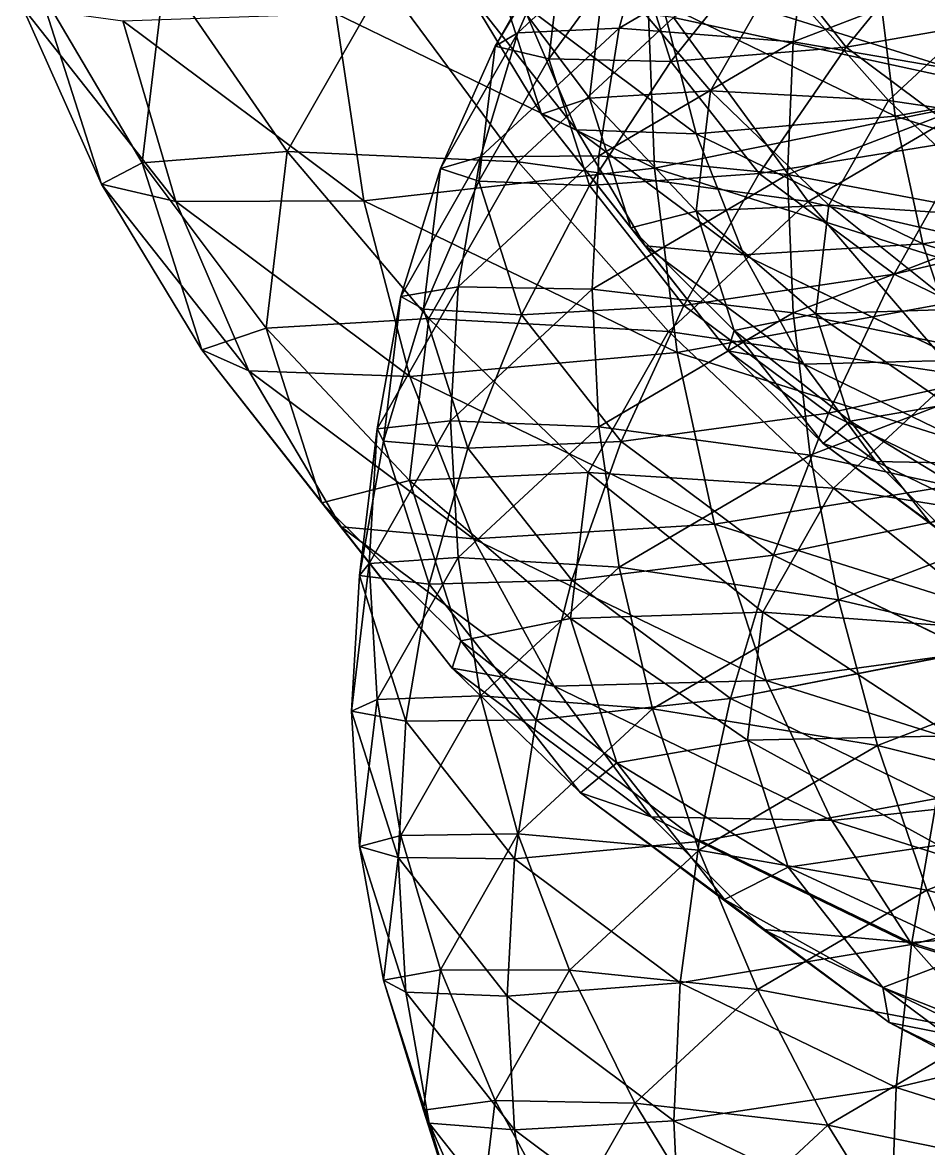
# Model space of a CAD drawing. Header units: metres. Extents: x -186 to 203, y -200 to 189.
# Drawn here: x -178.2 to -136.6, y -87.3 to -35.6 of the extents above; entities that cross this region are included whole.
import ezdxf

# ---------------------------------------------------------------- set-up
doc = ezdxf.new("R2010")
doc.units = ezdxf.units.M

msp = doc.modelspace()

# ---------------------------------------------------------------- linework, layer by layer
for points in [[(-149.56873, -33.27149, -655.87054), (-131.83456, -29.36496, -670.5336), (-132.0859, -38.77636, -665.94714), (-132.0858, -38.77626, -665.947)], [(-133.29791, -38.588493, -510.5173), (-138.50705, -29.566525, -509.44864), (-148.35132, -35.33361, -520.0052), (-148.35121, -35.33351, -520.00507)], [(-122.375854, -34.392784, -502.8371), (-138.50705, -29.566525, -509.44864), (-133.29791, -38.588493, -510.5173), (-133.2978, -38.588394, -510.5172)], [(-149.31403, -30.292988, -612.70013), (-153.12628, -30.664673, -627.1999), (-155.49586, -36.036148, -623.2129), (-155.49576, -36.03605, -623.21277)], [(-150.84929, -35.82533, -608.5288), (-149.31403, -30.292988, -612.70013), (-155.49586, -36.036148, -623.2129), (-155.49576, -36.03605, -623.21277)], [(-142.06873, -30.681396, -599.1129), (-149.31403, -30.292988, -612.70013), (-150.84929, -35.82533, -608.5288), (-150.84918, -35.82523, -608.5287)], [(-153.12628, -30.664673, -627.1999), (-153.36263, -31.353008, -641.64905), (-156.54216, -36.652657, -638.1608), (-156.54205, -36.652557, -638.1607)], [(-155.49586, -36.036148, -623.2129), (-153.12628, -30.664673, -627.1999), (-156.54216, -36.652657, -638.1608), (-156.54205, -36.652557, -638.1607)], [(-142.84967, -36.45439, -595.06), (-142.06873, -30.681396, -599.1129), (-150.84929, -35.82533, -608.5288), (-150.84918, -35.82523, -608.5287)], [(-131.84909, -32.228516, -587.3246), (-142.06873, -30.681396, -599.1129), (-142.84967, -36.45439, -595.06), (-142.84956, -36.454292, -595.0599)], [(-138.94751, -33.569054, -670.68915), (-126.20676, -30.989285, -682.18604), (-126.019875, -37.63962, -678.14026), (-126.019775, -37.639523, -678.14014)], [(-156.54216, -36.652657, -638.1608), (-153.36263, -31.353008, -641.64905), (-154.06833, -37.228252, -652.4036), (-154.06822, -37.228153, -652.4035)], [(-153.36263, -31.353008, -641.64905), (-150.20746, -31.917606, -655.09705), (-154.06833, -37.228252, -652.4036), (-154.06822, -37.228153, -652.4035)], [(-144.15228, -31.968342, -666.6936), (-135.94537, -31.207184, -675.76733), (-140.42828, -36.69216, -675.3405), (-140.42818, -36.692062, -675.3404)], [(-140.42828, -36.69216, -675.3405), (-135.94537, -31.207184, -675.76733), (-130.82101, -35.033348, -682.77106), (-130.8209, -35.03325, -682.77094)], [(-154.06833, -37.228252, -652.4036), (-150.20746, -31.917606, -655.09705), (-148.47212, -37.35186, -665.0444), (-148.47202, -37.35176, -665.04425)], [(-150.20746, -31.917606, -655.09705), (-144.15228, -31.968342, -666.6936), (-148.47212, -37.35186, -665.0444), (-148.47202, -37.35176, -665.04425)], [(-148.47212, -37.35186, -665.0444), (-144.15228, -31.968342, -666.6936), (-140.42828, -36.69216, -675.3405), (-140.42818, -36.692062, -675.3404)], [(-132.04977, -38.29811, -583.65265), (-131.84909, -32.228516, -587.3246), (-142.84967, -36.45439, -595.06), (-142.84956, -36.454292, -595.0599)], [(-151.48505, -33.007927, -594.6777), (-156.44449, -33.39492, -609.0072), (-152.20837, -39.029896, -605.7008), (-152.20827, -39.029797, -605.7007)], [(-146.64919, -38.697906, -592.4712), (-151.48505, -33.007927, -594.6777), (-152.20837, -39.029896, -605.7008), (-152.20827, -39.029797, -605.7007)], [(-143.60037, -33.35337, -582.68805), (-151.48505, -33.007927, -594.6777), (-146.64919, -38.697906, -592.4712), (-146.64908, -38.697807, -592.47107)], [(-171.71283, -33.34185, -551.65497), (-177.50334, -33.930576, -572.1957), (-172.75421, -42.01183, -567.52527), (-172.7541, -42.01173, -567.52515)], [(-166.08398, -41.491333, -548.2527), (-171.71283, -33.34185, -551.65497), (-172.75421, -42.01183, -567.52527), (-172.7541, -42.01173, -567.52515)], [(-161.62003, -33.66604, -533.9286), (-171.71283, -33.34185, -551.65497), (-166.08398, -41.491333, -548.2527), (-166.08388, -41.491234, -548.25256)], [(-163.85454, -35.15782, -637.5095), (-149.56873, -33.27149, -655.87054), (-149.22162, -42.246025, -650.48444), (-149.22151, -42.245926, -650.4843)], [(-156.44449, -33.39492, -609.0072), (-157.82556, -34.11918, -624.80414), (-154.40631, -39.777534, -620.6905), (-154.4062, -39.777435, -620.69037)], [(-152.20837, -39.029896, -605.7008), (-156.44449, -33.39492, -609.0072), (-154.40631, -39.777534, -620.6905), (-154.4062, -39.777435, -620.69037)], [(-149.22162, -42.246025, -650.48444), (-149.56873, -33.27149, -655.87054), (-132.0859, -38.77636, -665.94714), (-132.0858, -38.77626, -665.947)], [(-148.87683, -34.682846, -656.6865), (-138.94751, -33.569054, -670.68915), (-138.17607, -39.866302, -666.1748), (-138.17596, -39.866203, -666.1747)], [(-138.47043, -39.143936, -581.8033), (-143.60037, -33.35337, -582.68805), (-146.64919, -38.697906, -592.4712), (-146.64908, -38.697807, -592.47107)], [(-133.69833, -34.710487, -573.6879), (-143.60037, -33.35337, -582.68805), (-138.47043, -39.143936, -581.8033), (-138.47032, -39.143837, -581.80316)], [(-138.17607, -39.866302, -666.1748), (-138.94751, -33.569054, -670.68915), (-126.019875, -37.63962, -678.14026), (-126.019775, -37.639523, -678.14014)], [(-177.50334, -33.930576, -572.1957), (-178.24174, -34.86257, -594.2947), (-174.61166, -42.985916, -588.77136), (-174.61156, -42.985817, -588.77124)], [(-172.75421, -42.01183, -567.52527), (-177.50334, -33.930576, -572.1957), (-174.61166, -42.985916, -588.77136), (-174.61156, -42.985817, -588.77124)], [(-155.47948, -41.955936, -532.1273), (-161.62003, -33.66604, -533.9286), (-166.08398, -41.491333, -548.2527), (-166.08388, -41.491234, -548.25256)], [(-148.35132, -35.33361, -520.0052), (-161.62003, -33.66604, -533.9286), (-155.47948, -41.955936, -532.1273), (-155.47937, -41.955837, -532.1272)], [(-157.82556, -34.11918, -624.80414), (-155.29549, -34.712334, -641.05255), (-152.80267, -40.490593, -636.4669), (-152.80257, -40.490494, -636.4668)], [(-154.40631, -39.777534, -620.6905), (-157.82556, -34.11918, -624.80414), (-152.80267, -40.490593, -636.4669), (-152.80257, -40.490494, -636.4668)], [(-178.24174, -34.86257, -594.2947), (-173.63022, -35.49031, -616.5433), (-171.20885, -43.783676, -610.62463), (-171.20874, -43.783577, -610.6245)], [(-174.61166, -42.985916, -588.77136), (-178.24174, -34.86257, -594.2947), (-171.20885, -43.783676, -610.62463), (-171.20874, -43.783577, -610.6245)], [(-155.29549, -34.712334, -641.05255), (-148.87683, -34.682846, -656.6865), (-147.30412, -40.679176, -651.97473), (-147.30402, -40.679077, -651.9746)], [(-152.80267, -40.490593, -636.4669), (-155.29549, -34.712334, -641.05255), (-147.30412, -40.679176, -651.97473), (-147.30402, -40.679077, -651.9746)], [(-147.30412, -40.679176, -651.97473), (-148.87683, -34.682846, -656.6865), (-138.17607, -39.866302, -666.1748), (-138.17596, -39.866203, -666.1747)], [(-140.42828, -36.69216, -675.3405), (-130.82101, -35.033348, -682.77106), (-134.7371, -40.941544, -683.11896), (-134.737, -40.941444, -683.11884)], [(-128.6404, -40.603455, -574.25385), (-133.69833, -34.710487, -573.6879), (-138.47043, -39.143936, -581.8033), (-138.47032, -39.143837, -581.80316)], [(-173.63022, -35.49031, -616.5433), (-163.85454, -35.15782, -637.5095), (-162.57607, -43.74402, -631.6516), (-162.57596, -43.74392, -631.6515)], [(-171.20885, -43.783676, -610.62463), (-173.63022, -35.49031, -616.5433), (-162.57607, -43.74402, -631.6516), (-162.57596, -43.74392, -631.6515)], [(-162.57607, -43.74402, -631.6516), (-163.85454, -35.15782, -637.5095), (-149.22162, -42.246025, -650.48444), (-149.22151, -42.245926, -650.4843)], [(-142.16173, -43.781204, -520.02246), (-148.35132, -35.33361, -520.0052), (-155.47948, -41.955936, -532.1273), (-155.47937, -41.955837, -532.1272)], [(-133.29791, -38.588493, -510.5173), (-148.35132, -35.33361, -520.0052), (-142.16173, -43.781204, -520.02246), (-142.16162, -43.781105, -520.02234)], [(-155.49586, -36.036148, -623.2129), (-156.54216, -36.652657, -638.1608), (-159.052, -42.270004, -634.6239), (-159.0519, -42.269905, -634.6238)], [(-157.20721, -41.732086, -619.34106), (-155.49586, -36.036148, -623.2129), (-159.052, -42.270004, -634.6239), (-159.0519, -42.269905, -634.6238)], [(-150.84929, -35.82533, -608.5288), (-155.49586, -36.036148, -623.2129), (-157.20721, -41.732086, -619.34106), (-157.2071, -41.731987, -619.34094)], [(-151.77722, -41.684433, -604.63354), (-150.84929, -35.82533, -608.5288), (-157.20721, -41.732086, -619.34106), (-157.2071, -41.731987, -619.34094)], [(-142.84967, -36.45439, -595.06), (-150.84929, -35.82533, -608.5288), (-151.77722, -41.684433, -604.63354), (-151.77711, -41.684334, -604.6334)], [(-159.052, -42.270004, -634.6239), (-156.54216, -36.652657, -638.1608), (-157.28658, -42.850285, -649.5055), (-157.28647, -42.850185, -649.5054)], [(-156.54216, -36.652657, -638.1608), (-154.06833, -37.228252, -652.4036), (-157.28658, -42.850285, -649.5055), (-157.28647, -42.850185, -649.5054)], [(-143.11093, -42.547264, -591.43066), (-142.84967, -36.45439, -595.06), (-151.77722, -41.684433, -604.63354), (-151.77711, -41.684334, -604.6334)], [(-148.47212, -37.35186, -665.0444), (-140.42828, -36.69216, -675.3405), (-144.41803, -42.4944, -674.4577), (-144.41792, -42.4943, -674.4576)], [(-144.41803, -42.4944, -674.4577), (-140.42828, -36.69216, -675.3405), (-134.7371, -40.941544, -683.11896), (-134.737, -40.941444, -683.11884)], [(-132.04977, -38.29811, -583.65265), (-142.84967, -36.45439, -595.06), (-143.11093, -42.547264, -591.43066), (-143.11082, -42.547165, -591.43054)], [(-157.28658, -42.850285, -649.5055), (-154.06833, -37.228252, -652.4036), (-152.2107, -43.04544, -663.0519), (-152.21059, -43.04534, -663.05176)], [(-154.06833, -37.228252, -652.4036), (-148.47212, -37.35186, -665.0444), (-152.2107, -43.04544, -663.0519), (-152.21059, -43.04534, -663.05176)], [(-152.2107, -43.04544, -663.0519), (-148.47212, -37.35186, -665.0444), (-144.41803, -42.4944, -674.4577), (-144.41792, -42.4943, -674.4576)], [(-138.17607, -39.866302, -666.1748), (-126.019875, -37.63962, -678.14026), (-125.46128, -43.869854, -673.50323), (-125.46118, -43.869755, -673.5031)], [(-146.64919, -38.697906, -592.4712), (-152.20837, -39.029896, -605.7008), (-147.31361, -44.229553, -602.5968), (-147.3135, -44.229454, -602.5967)], [(-141.21558, -43.956173, -590.612), (-146.64919, -38.697906, -592.4712), (-147.31361, -44.229553, -602.5968), (-147.3135, -44.229454, -602.5967)], [(-138.47043, -39.143936, -581.8033), (-146.64919, -38.697906, -592.4712), (-141.21558, -43.956173, -590.612), (-141.21547, -43.956074, -590.6119)], [(-131.84909, -44.667374, -580.52924), (-132.04977, -38.29811, -583.65265), (-143.11093, -42.547264, -591.43066), (-143.11082, -42.547165, -591.43054)], [(-127.57278, -47.145515, -512.434), (-133.29791, -38.588493, -510.5173), (-142.16173, -43.781204, -520.02246), (-142.16162, -43.781105, -520.02234)], [(-152.20837, -39.029896, -605.7008), (-154.40631, -39.777534, -620.6905), (-150.30437, -44.99236, -616.61505), (-150.30426, -44.99226, -616.6149)], [(-147.31361, -44.229553, -602.5968), (-152.20837, -39.029896, -605.7008), (-150.30437, -44.99236, -616.61505), (-150.30426, -44.99226, -616.6149)], [(-149.22162, -42.246025, -650.48444), (-132.0859, -38.77636, -665.94714), (-131.83456, -47.72074, -660.5058), (-131.83446, -47.720642, -660.5057)], [(-132.83234, -44.497936, -581.3826), (-138.47043, -39.143936, -581.8033), (-141.21558, -43.956173, -590.612), (-141.21547, -43.956074, -590.6119)], [(-128.6404, -40.603455, -574.25385), (-138.47043, -39.143936, -581.8033), (-132.83234, -44.497936, -581.3826), (-132.83223, -44.497837, -581.3825)], [(-154.40631, -39.777534, -620.6905), (-152.80267, -40.490593, -636.4669), (-149.64471, -45.817528, -631.74664), (-149.6446, -45.81743, -631.7465)], [(-150.30437, -44.99236, -616.61505), (-154.40631, -39.777534, -620.6905), (-149.64471, -45.817528, -631.74664), (-149.6446, -45.81743, -631.7465)], [(-147.30412, -40.679176, -651.97473), (-138.17607, -39.866302, -666.1748), (-136.89975, -45.71907, -661.2002), (-136.89964, -45.71897, -661.2001)], [(-136.89975, -45.71907, -661.2002), (-138.17607, -39.866302, -666.1748), (-125.46128, -43.869854, -673.50323), (-125.46118, -43.869755, -673.5031)], [(-152.80267, -40.490593, -636.4669), (-147.30412, -40.679176, -651.97473), (-145.12651, -46.22209, -646.9584), (-145.1264, -46.221992, -646.95825)], [(-149.64471, -45.817528, -631.74664), (-152.80267, -40.490593, -636.4669), (-145.12651, -46.22209, -646.9584), (-145.1264, -46.221992, -646.95825)], [(-145.12651, -46.22209, -646.9584), (-147.30412, -40.679176, -651.97473), (-136.89975, -45.71907, -661.2002), (-136.89964, -45.71897, -661.2001)], [(-144.41803, -42.4944, -674.4577), (-134.7371, -40.941544, -683.11896), (-138.22238, -47.120445, -682.92566), (-138.22227, -47.120346, -682.92554)], [(-138.22238, -47.120445, -682.92566), (-134.7371, -40.941544, -683.11896), (-127.327446, -44.53079, -689.689), (-127.32735, -44.53069, -689.6889)], [(-166.08398, -41.491333, -548.2527), (-172.75421, -42.01183, -567.52527), (-167.05682, -49.590584, -563.0783), (-167.05672, -49.590485, -563.0782)], [(-159.57999, -49.144077, -545.2851), (-166.08398, -41.491333, -548.2527), (-167.05682, -49.590584, -563.0783), (-167.05672, -49.590485, -563.0782)], [(-155.47948, -41.955936, -532.1273), (-166.08398, -41.491333, -548.2527), (-159.57999, -49.144077, -545.2851), (-159.57988, -49.14398, -545.285)], [(-157.20721, -41.732086, -619.34106), (-159.052, -42.270004, -634.6239), (-160.86464, -48.143517, -631.07715), (-160.86453, -48.143417, -631.077)], [(-158.24158, -47.69007, -615.6268), (-157.20721, -41.732086, -619.34106), (-160.86464, -48.143517, -631.07715), (-160.86453, -48.143417, -631.077)], [(-151.77722, -41.684433, -604.63354), (-157.20721, -41.732086, -619.34106), (-158.24158, -47.69007, -615.6268), (-158.24147, -47.689972, -615.62665)], [(-152.08766, -47.80611, -601.0569), (-151.77722, -41.684433, -604.63354), (-158.24158, -47.69007, -615.6268), (-158.24147, -47.689972, -615.62665)], [(-143.11093, -42.547264, -591.43066), (-151.77722, -41.684433, -604.63354), (-152.08766, -47.80611, -601.0569), (-152.08755, -47.80601, -601.05676)], [(-172.75421, -42.01183, -567.52527), (-174.61166, -42.985916, -588.77136), (-170.01294, -50.596134, -583.2387), (-170.01283, -50.596035, -583.2386)], [(-167.05682, -49.590584, -563.0783), (-172.75421, -42.01183, -567.52527), (-170.01294, -50.596134, -583.2387), (-170.01283, -50.596035, -583.2386)], [(-162.57607, -43.74402, -631.6516), (-149.22162, -42.246025, -650.48444), (-148.18407, -50.715523, -644.41284), (-148.18396, -50.715424, -644.4127)], [(-160.86464, -48.143517, -631.07715), (-159.052, -42.270004, -634.6239), (-159.82698, -48.722115, -646.43445), (-159.82687, -48.722015, -646.4343)], [(-159.052, -42.270004, -634.6239), (-157.28658, -42.850285, -649.5055), (-159.82698, -48.722115, -646.43445), (-159.82687, -48.722015, -646.4343)], [(-148.57996, -49.743977, -530.93726), (-155.47948, -41.955936, -532.1273), (-159.57999, -49.144077, -545.2851), (-159.57988, -49.14398, -545.285)], [(-142.16173, -43.781204, -520.02246), (-155.47948, -41.955936, -532.1273), (-148.57996, -49.743977, -530.93726), (-148.57985, -49.743877, -530.93713)], [(-148.18407, -50.715523, -644.41284), (-149.22162, -42.246025, -650.48444), (-131.83456, -47.72074, -660.5058), (-131.83446, -47.720642, -660.5057)], [(-159.82698, -48.722115, -646.43445), (-157.28658, -42.850285, -649.5055), (-155.32703, -48.986668, -660.73804), (-155.32692, -48.98657, -660.7379)], [(-157.28658, -42.850285, -649.5055), (-152.2107, -43.04544, -663.0519), (-155.32703, -48.986668, -660.73804), (-155.32692, -48.98657, -660.7379)], [(-152.2107, -43.04544, -663.0519), (-144.41803, -42.4944, -674.4577), (-147.87093, -48.550354, -673.12854), (-147.87082, -48.550255, -673.1284)], [(-142.84967, -48.89325, -588.26465), (-143.11093, -42.547264, -591.43066), (-152.08766, -47.80611, -601.0569), (-152.08755, -47.80601, -601.05676)], [(-147.87093, -48.550354, -673.12854), (-144.41803, -42.4944, -674.4577), (-138.22238, -47.120445, -682.92566), (-138.22227, -47.120346, -682.92554)], [(-131.84909, -44.667374, -580.52924), (-143.11093, -42.547264, -591.43066), (-142.84967, -48.89325, -588.26465), (-142.84956, -48.89315, -588.2645)], [(-174.61166, -42.985916, -588.77136), (-171.20885, -43.783676, -610.62463), (-167.85614, -51.55516, -604.4573), (-167.85603, -51.55506, -604.45715)], [(-170.01294, -50.596134, -583.2387), (-174.61166, -42.985916, -588.77136), (-167.85614, -51.55516, -604.4573), (-167.85603, -51.55506, -604.45715)], [(-155.32703, -48.986668, -660.73804), (-152.2107, -43.04544, -663.0519), (-147.87093, -48.550354, -673.12854), (-147.87082, -48.550255, -673.1284)], [(-171.20885, -43.783676, -610.62463), (-162.57607, -43.74402, -631.6516), (-160.46085, -51.808784, -625.3145), (-160.46074, -51.808685, -625.3144)], [(-167.85614, -51.55516, -604.4573), (-171.20885, -43.783676, -610.62463), (-160.46085, -51.808784, -625.3145), (-160.46074, -51.808685, -625.3144)], [(-160.46085, -51.808784, -625.3145), (-162.57607, -43.74402, -631.6516), (-148.18407, -50.715523, -644.41284), (-148.18396, -50.715424, -644.4127)], [(-135.35904, -51.706947, -520.7837), (-142.16173, -43.781204, -520.02246), (-148.57996, -49.743977, -530.93726), (-148.57985, -49.743877, -530.93713)], [(-127.57278, -47.145515, -512.434), (-142.16173, -43.781204, -520.02246), (-135.35904, -51.706947, -520.7837), (-135.35893, -51.70685, -520.78357)], [(-136.89975, -45.71907, -661.2002), (-125.46128, -43.869854, -673.50323), (-124.537094, -49.611732, -668.3257), (-124.536995, -49.611633, -668.32556)], [(-147.31361, -44.229553, -602.5968), (-150.30437, -44.99236, -616.61505), (-145.56462, -49.706535, -612.6223), (-145.56451, -49.706436, -612.6222)], [(-141.21558, -43.956173, -590.612), (-147.31361, -44.229553, -602.5968), (-141.81384, -48.93689, -599.7291), (-141.81374, -48.93679, -599.729)], [(-141.81384, -48.93689, -599.7291), (-147.31361, -44.229553, -602.5968), (-145.56462, -49.706535, -612.6223), (-145.56451, -49.706436, -612.6222)], [(-135.24377, -48.72516, -589.12054), (-141.21558, -43.956173, -590.612), (-141.81384, -48.93689, -599.7291), (-141.81374, -48.93679, -599.729)], [(-132.83234, -44.497936, -581.3826), (-141.21558, -43.956173, -590.612), (-135.24377, -48.72516, -589.12054), (-135.24367, -48.72506, -589.1204)], [(-131.24927, -51.266525, -577.9886), (-131.84909, -44.667374, -580.52924), (-142.84967, -48.89325, -588.26465), (-142.84956, -48.89315, -588.2645)], [(-138.22238, -47.120445, -682.92566), (-127.327446, -44.53079, -689.689), (-130.15594, -51.02784, -690.07806), (-130.15584, -51.02774, -690.07794)], [(-150.30437, -44.99236, -616.61505), (-149.64471, -45.817528, -631.74664), (-145.85622, -50.63475, -626.94336), (-145.85611, -50.63465, -626.94324)], [(-145.56462, -49.706535, -612.6223), (-150.30437, -44.99236, -616.61505), (-145.85622, -50.63475, -626.94336), (-145.85611, -50.63465, -626.94324)], [(-149.64471, -45.817528, -631.74664), (-145.12651, -46.22209, -646.9584), (-142.36784, -51.250893, -641.6923), (-142.36774, -51.250793, -641.6922)], [(-145.85622, -50.63475, -626.94336), (-149.64471, -45.817528, -631.74664), (-142.36784, -51.250893, -641.6923), (-142.36774, -51.250793, -641.6922)], [(-145.12651, -46.22209, -646.9584), (-136.89975, -45.71907, -661.2002), (-135.13248, -51.063206, -655.82), (-135.13237, -51.063107, -655.8199)], [(-135.13248, -51.063206, -655.82), (-136.89975, -45.71907, -661.2002), (-124.537094, -49.611732, -668.3257), (-124.536995, -49.611633, -668.32556)], [(-142.36784, -51.250893, -641.6923), (-145.12651, -46.22209, -646.9584), (-135.13248, -51.063206, -655.82), (-135.13237, -51.063107, -655.8199)], [(-147.87093, -48.550354, -673.12854), (-138.22238, -47.120445, -682.92566), (-141.2387, -53.50238, -682.1932), (-141.23859, -53.50228, -682.19305)], [(-141.2387, -53.50238, -682.1932), (-138.22238, -47.120445, -682.92566), (-130.15594, -51.02784, -690.07806), (-130.15584, -51.02774, -690.07794)], [(-158.24158, -47.69007, -615.6268), (-160.86464, -48.143517, -631.07715), (-161.96024, -54.20883, -627.55927), (-161.96013, -54.208733, -627.55914)], [(-158.58765, -53.844833, -612.1107), (-158.24158, -47.69007, -615.6268), (-161.96024, -54.20883, -627.55927), (-161.96013, -54.208733, -627.55914)], [(-152.08766, -47.80611, -601.0569), (-158.24158, -47.69007, -615.6268), (-158.58765, -53.844833, -612.1107), (-158.58754, -53.844734, -612.1106)], [(-151.77722, -54.12329, -597.83813), (-152.08766, -47.80611, -601.0569), (-158.58765, -53.844833, -612.1107), (-158.58754, -53.844734, -612.1106)], [(-142.84967, -48.89325, -588.26465), (-152.08766, -47.80611, -601.0569), (-151.77722, -54.12329, -597.83813), (-151.77711, -54.12319, -597.838)], [(-148.18407, -50.715523, -644.41284), (-131.83456, -47.72074, -660.5058), (-131.08328, -56.1001, -654.2692), (-131.08318, -56.100002, -654.2691)], [(-161.96024, -54.20883, -627.55927), (-160.86464, -48.143517, -631.07715), (-161.66171, -54.779415, -643.22406), (-161.6616, -54.779316, -643.22394)], [(-160.86464, -48.143517, -631.07715), (-159.82698, -48.722115, -646.43445), (-161.66171, -54.779415, -643.22406), (-161.6616, -54.779316, -643.22394)], [(-155.32703, -48.986668, -660.73804), (-147.87093, -48.550354, -673.12854), (-150.74911, -54.793644, -671.3677), (-150.74901, -54.793545, -671.36755)], [(-150.74911, -54.793644, -671.3677), (-147.87093, -48.550354, -673.12854), (-141.2387, -53.50238, -682.1932), (-141.23859, -53.50228, -682.19305)], [(-161.66171, -54.779415, -643.22406), (-159.82698, -48.722115, -646.43445), (-157.78696, -55.110462, -658.12823), (-157.78685, -55.110363, -658.1281)], [(-159.82698, -48.722115, -646.43445), (-155.32703, -48.986668, -660.73804), (-157.78696, -55.110462, -658.12823), (-157.78685, -55.110363, -658.1281)], [(-157.78696, -55.110462, -658.12823), (-155.32703, -48.986668, -660.73804), (-150.74911, -54.793644, -671.3677), (-150.74901, -54.793545, -671.36755)], [(-142.06873, -55.42282, -585.5966), (-142.84967, -48.89325, -588.26465), (-151.77722, -54.12329, -597.83813), (-151.77711, -54.12319, -597.838)], [(-141.81384, -48.93689, -599.7291), (-145.56462, -49.706535, -612.6223), (-140.23904, -53.86839, -608.7562), (-140.23894, -53.86829, -608.7561)], [(-131.24927, -51.266525, -577.9886), (-142.84967, -48.89325, -588.26465), (-142.06873, -55.42282, -585.5966), (-142.06862, -55.42272, -585.5965)], [(-135.24377, -48.72516, -589.12054), (-141.81384, -48.93689, -599.7291), (-135.7693, -53.100372, -597.12933), (-135.7692, -53.100273, -597.1292)], [(-135.7693, -53.100372, -597.12933), (-141.81384, -48.93689, -599.7291), (-140.23904, -53.86839, -608.7562), (-140.23894, -53.86829, -608.7561)], [(-167.05682, -49.590584, -563.0783), (-170.01294, -50.596134, -583.2387), (-164.49602, -57.609814, -577.7574), (-164.49591, -57.609715, -577.75726)], [(-159.57999, -49.144077, -545.2851), (-167.05682, -49.590584, -563.0783), (-160.4736, -56.58387, -558.90356), (-160.4735, -56.58377, -558.90344)], [(-160.4736, -56.58387, -558.90356), (-167.05682, -49.590584, -563.0783), (-164.49602, -57.609814, -577.7574), (-164.49591, -57.609715, -577.75726)], [(-152.27206, -56.2162, -542.7846), (-159.57999, -49.144077, -545.2851), (-160.4736, -56.58387, -558.90356), (-160.4735, -56.58377, -558.90344)], [(-148.57996, -49.743977, -530.93726), (-159.57999, -49.144077, -545.2851), (-152.27206, -56.2162, -542.7846), (-152.27196, -56.216103, -542.7845)], [(-140.99701, -56.944836, -530.3716), (-148.57996, -49.743977, -530.93726), (-152.27206, -56.2162, -542.7846), (-152.27196, -56.216103, -542.7845)], [(-135.35904, -51.706947, -520.7837), (-148.57996, -49.743977, -530.93726), (-140.99701, -56.944836, -530.3716), (-140.9969, -56.944736, -530.37146)], [(-145.56462, -49.706535, -612.6223), (-145.85622, -50.63475, -626.94336), (-141.47865, -54.88951, -622.10974), (-141.47855, -54.889412, -622.1096)], [(-140.23904, -53.86839, -608.7562), (-145.56462, -49.706535, -612.6223), (-141.47865, -54.88951, -622.10974), (-141.47855, -54.889412, -622.1096)], [(-170.01294, -50.596134, -583.2387), (-167.85614, -51.55516, -604.4573), (-163.60883, -58.719627, -598.1087), (-163.60872, -58.71953, -598.1086)], [(-164.49602, -57.609814, -577.7574), (-170.01294, -50.596134, -583.2387), (-163.60883, -58.719627, -598.1087), (-163.60872, -58.71953, -598.1086)], [(-145.85622, -50.63475, -626.94336), (-142.36784, -51.250893, -641.6923), (-139.05835, -55.71045, -636.2344), (-139.05824, -55.71035, -636.23425)], [(-141.47865, -54.88951, -622.10974), (-145.85622, -50.63475, -626.94336), (-139.05835, -55.71045, -636.2344), (-139.05824, -55.71035, -636.23425)], [(-160.46085, -51.808784, -625.3145), (-148.18407, -50.715523, -644.41284), (-146.46745, -58.587204, -637.7223), (-146.46735, -58.587105, -637.72217)], [(-146.46745, -58.587204, -637.7223), (-148.18407, -50.715523, -644.41284), (-131.08328, -56.1001, -654.2692), (-131.08318, -56.100002, -654.2691)], [(-142.36784, -51.250893, -641.6923), (-135.13248, -51.063206, -655.82), (-132.89368, -55.840183, -650.093), (-132.89357, -55.840084, -650.0929)], [(-141.2387, -53.50238, -682.1932), (-130.15594, -51.02784, -690.07806), (-132.60384, -57.685116, -689.8496), (-132.60373, -57.685017, -689.8495)], [(-167.85614, -51.55516, -604.4573), (-160.46085, -51.808784, -625.3145), (-157.53206, -59.26375, -618.56775), (-157.53195, -59.26365, -618.5676)], [(-163.60883, -58.719627, -598.1087), (-167.85614, -51.55516, -604.4573), (-157.53206, -59.26375, -618.56775), (-157.53195, -59.26365, -618.5676)], [(-139.05835, -55.71045, -636.2344), (-142.36784, -51.250893, -641.6923), (-132.89368, -55.840183, -650.093), (-132.89357, -55.840084, -650.0929)], [(-130.25687, -58.02327, -576.05853), (-131.24927, -51.266525, -577.9886), (-142.06873, -55.42282, -585.5966), (-142.06862, -55.42272, -585.5965)], [(-157.53206, -59.26375, -618.56775), (-160.46085, -51.808784, -625.3145), (-146.46745, -58.587204, -637.7223), (-146.46735, -58.587105, -637.72217)], [(-128.01782, -59.024, -522.28046), (-135.35904, -51.706947, -520.7837), (-140.99701, -56.944836, -530.3716), (-140.9969, -56.944736, -530.37146)], [(-135.7693, -53.100372, -597.12933), (-140.23904, -53.86839, -608.7562), (-134.38596, -57.432354, -605.05896), (-134.38585, -57.432255, -605.05884)], [(-150.74911, -54.793644, -671.3677), (-141.2387, -53.50238, -682.1932), (-143.75298, -60.017395, -680.9297), (-143.75287, -60.017296, -680.92957)], [(-143.75298, -60.017395, -680.9297), (-141.2387, -53.50238, -682.1932), (-132.60384, -57.685116, -689.8496), (-132.60373, -57.685017, -689.8495)], [(-161.96024, -54.20883, -627.55927), (-161.66171, -54.779415, -643.22406), (-162.77065, -60.955814, -639.90955), (-162.77054, -60.955715, -639.9094)], [(-162.32678, -60.399498, -624.10895), (-161.96024, -54.20883, -627.55927), (-162.77065, -60.955814, -639.90955), (-162.77054, -60.955715, -639.9094)], [(-158.58765, -53.844833, -612.1107), (-161.96024, -54.20883, -627.55927), (-162.32678, -60.399498, -624.10895), (-162.32668, -60.3994, -624.1088)], [(-158.24158, -60.12893, -608.8314), (-158.58765, -53.844833, -612.1107), (-162.32678, -60.399498, -624.10895), (-162.32668, -60.3994, -624.1088)], [(-151.77722, -54.12329, -597.83813), (-158.58765, -53.844833, -612.1107), (-158.24158, -60.12893, -608.8314), (-158.24147, -60.12883, -608.8313)], [(-150.84929, -60.566757, -595.0125), (-151.77722, -54.12329, -597.83813), (-158.24158, -60.12893, -608.8314), (-158.24147, -60.12883, -608.8313)], [(-142.06873, -55.42282, -585.5966), (-151.77722, -54.12329, -597.83813), (-150.84929, -60.566757, -595.0125), (-150.84918, -60.566658, -595.0124)], [(-140.23904, -53.86839, -608.7562), (-141.47865, -54.88951, -622.10974), (-136.56003, -58.53516, -617.29865), (-136.55992, -58.53506, -617.2985)], [(-134.38596, -57.432354, -605.05896), (-140.23904, -53.86839, -608.7562), (-136.56003, -58.53516, -617.29865), (-136.55992, -58.53506, -617.2985)], [(-162.77065, -60.955814, -639.90955), (-161.66171, -54.779415, -643.22406), (-159.56358, -61.34974, -655.251), (-159.56348, -61.34964, -655.25085)], [(-161.66171, -54.779415, -643.22406), (-157.78696, -55.110462, -658.12823), (-159.56358, -61.34974, -655.251), (-159.56348, -61.34964, -655.25085)], [(-159.56358, -61.34974, -655.251), (-157.78696, -55.110462, -658.12823), (-153.0211, -61.155884, -669.1943), (-153.021, -61.155785, -669.19415)], [(-157.78696, -55.110462, -658.12823), (-150.74911, -54.793644, -671.3677), (-153.0211, -61.155884, -669.1943), (-153.021, -61.155785, -669.19415)], [(-153.0211, -61.155884, -669.1943), (-150.74911, -54.793644, -671.3677), (-143.75298, -60.017395, -680.9297), (-143.75287, -60.017296, -680.92957)], [(-141.47865, -54.88951, -622.10974), (-139.05835, -55.71045, -636.2344), (-135.2343, -59.551933, -630.6442), (-135.23419, -59.551834, -630.6441)], [(-136.56003, -58.53516, -617.29865), (-141.47865, -54.88951, -622.10974), (-135.2343, -59.551933, -630.6442), (-135.23419, -59.551834, -630.6441)], [(-140.77666, -62.064457, -583.4559), (-142.06873, -55.42282, -585.5966), (-150.84929, -60.566757, -595.0125), (-150.84918, -60.566658, -595.0124)], [(-130.25687, -58.02327, -576.05853), (-142.06873, -55.42282, -585.5966), (-140.77666, -62.064457, -583.4559), (-140.77655, -62.064358, -583.45575)], [(-139.05835, -55.71045, -636.2344), (-132.89368, -55.840183, -650.093), (-130.20786, -59.997643, -644.08203), (-130.20775, -59.997543, -644.0819)], [(-135.2343, -59.551933, -630.6442), (-139.05835, -55.71045, -636.2344), (-130.20786, -59.997643, -644.08203), (-130.20775, -59.997543, -644.0819)], [(-152.27206, -56.2162, -542.7846), (-160.4736, -56.58387, -558.90356), (-153.07668, -62.915024, -555.0467), (-153.07657, -62.914925, -555.0466)], [(-144.24026, -62.63024, -540.7786), (-152.27206, -56.2162, -542.7846), (-153.07668, -62.915024, -555.0467), (-153.07657, -62.914925, -555.0466)], [(-140.99701, -56.944836, -530.3716), (-152.27206, -56.2162, -542.7846), (-144.24026, -62.63024, -540.7786), (-144.24016, -62.630142, -540.7785)], [(-146.46745, -58.587204, -637.7223), (-131.08328, -56.1001, -654.2692), (-129.8403, -63.822647, -647.3057), (-129.8402, -63.822548, -647.3056)], [(-160.4736, -56.58387, -558.90356), (-164.49602, -57.609814, -577.7574), (-158.1213, -63.95015, -572.38745), (-158.1212, -63.95005, -572.3873)], [(-153.07668, -62.915024, -555.0467), (-160.4736, -56.58387, -558.90356), (-158.1213, -63.95015, -572.38745), (-158.1212, -63.95005, -572.3873)], [(-132.81375, -63.479607, -530.4364), (-140.99701, -56.944836, -530.3716), (-144.24026, -62.63024, -540.7786), (-144.24016, -62.630142, -540.7785)], [(-128.01782, -59.024, -522.28046), (-140.99701, -56.944836, -530.3716), (-132.81375, -63.479607, -530.4364), (-132.81364, -63.479507, -530.4363)], [(-164.49602, -57.609814, -577.7574), (-163.60883, -58.719627, -598.1087), (-158.51347, -65.198555, -591.6485), (-158.51337, -65.198456, -591.6484)], [(-158.1213, -63.95015, -572.38745), (-164.49602, -57.609814, -577.7574), (-158.51347, -65.198555, -591.6485), (-158.51337, -65.198456, -591.6484)], [(-143.75298, -60.017395, -680.9297), (-132.60384, -57.685116, -689.8496), (-134.64432, -64.42964, -689.0062), (-134.64421, -64.42954, -689.0061)], [(-128.88274, -64.86358, -574.76025), (-130.25687, -58.02327, -576.05853), (-140.77666, -62.064457, -583.4559), (-140.77655, -62.064358, -583.45575)], [(-163.60883, -58.719627, -598.1087), (-157.53206, -59.26375, -618.56775), (-153.82178, -66.02724, -611.48517), (-153.82167, -66.02714, -611.48505)], [(-158.51347, -65.198555, -591.6485), (-163.60883, -58.719627, -598.1087), (-153.82178, -66.02724, -611.48517), (-153.82167, -66.02714, -611.48505)], [(-157.53206, -59.26375, -618.56775), (-146.46745, -58.587204, -637.7223), (-144.09058, -65.77481, -630.48615), (-144.09047, -65.77471, -630.486)], [(-144.09058, -65.77481, -630.48615), (-146.46745, -58.587204, -637.7223), (-129.8403, -63.822647, -647.3057), (-129.8402, -63.822548, -647.3056)], [(-153.82178, -66.02724, -611.48517), (-157.53206, -59.26375, -618.56775), (-144.09058, -65.77481, -630.48615), (-144.09047, -65.77471, -630.486)], [(-162.32678, -60.399498, -624.10895), (-162.77065, -60.955814, -639.90955), (-163.14163, -67.18365, -636.5272), (-163.14153, -67.18355, -636.5271)], [(-161.96024, -66.64769, -620.7639), (-162.32678, -60.399498, -624.10895), (-163.14163, -67.18365, -636.5272), (-163.14153, -67.18355, -636.5271)], [(-158.24158, -60.12893, -608.8314), (-162.32678, -60.399498, -624.10895), (-161.96024, -66.64769, -620.7639), (-161.96013, -66.64759, -620.7638)], [(-157.20721, -66.47351, -605.82477), (-158.24158, -60.12893, -608.8314), (-161.96024, -66.64769, -620.7639), (-161.96013, -66.64759, -620.7638)], [(-150.84929, -60.566757, -595.0125), (-158.24158, -60.12893, -608.8314), (-157.20721, -66.47351, -605.82477), (-157.2071, -66.47341, -605.82465)], [(-153.0211, -61.155884, -669.1943), (-143.75298, -60.017395, -680.9297), (-145.73769, -66.594124, -679.1489), (-145.73758, -66.594025, -679.1488)], [(-145.73769, -66.594124, -679.1489), (-143.75298, -60.017395, -680.9297), (-134.64432, -64.42964, -689.0062), (-134.64421, -64.42954, -689.0061)], [(-163.14163, -67.18365, -636.5272), (-162.77065, -60.955814, -639.90955), (-160.63739, -67.63612, -652.13776), (-160.63728, -67.636024, -652.13763)], [(-162.77065, -60.955814, -639.90955), (-159.56358, -61.34974, -655.251), (-160.63739, -67.63612, -652.13776), (-160.63728, -67.636024, -652.13763)], [(-149.31403, -67.06592, -592.61096), (-150.84929, -60.566757, -595.0125), (-157.20721, -66.47351, -605.82477), (-157.2071, -66.47341, -605.82465)], [(-140.77666, -62.064457, -583.4559), (-150.84929, -60.566757, -595.0125), (-149.31403, -67.06592, -592.61096), (-149.31392, -67.06582, -592.61084)], [(-160.63739, -67.63612, -652.13776), (-159.56358, -61.34974, -655.251), (-154.66196, -67.56736, -666.6322), (-154.66185, -67.56726, -666.6321)], [(-159.56358, -61.34974, -655.251), (-153.0211, -61.155884, -669.1943), (-154.66196, -67.56736, -666.6322), (-154.66185, -67.56726, -666.6321)], [(-154.66196, -67.56736, -666.6322), (-153.0211, -61.155884, -669.1943), (-145.73769, -66.594124, -679.1489), (-145.73758, -66.594025, -679.1488)], [(-138.98761, -68.74537, -581.86584), (-140.77666, -62.064457, -583.4559), (-149.31403, -67.06592, -592.61096), (-149.31392, -67.06582, -592.61084)], [(-128.88274, -64.86358, -574.76025), (-140.77666, -62.064457, -583.4559), (-138.98761, -68.74537, -581.86584), (-138.9875, -68.74527, -581.8657)], [(-153.07668, -62.915024, -555.0467), (-158.1213, -63.95015, -572.38745), (-150.95865, -69.54765, -567.1876), (-150.95854, -69.547554, -567.1875)], [(-144.24026, -62.63024, -540.7786), (-153.07668, -62.915024, -555.0467), (-144.94707, -68.514694, -551.55005), (-144.94696, -68.514595, -551.5499)], [(-144.94707, -68.514694, -551.55005), (-153.07668, -62.915024, -555.0467), (-150.95865, -69.54765, -567.1876), (-150.95854, -69.547554, -567.1875)], [(-135.57263, -68.3159, -539.2892), (-144.24026, -62.63024, -540.7786), (-144.94707, -68.514694, -551.55005), (-144.94696, -68.514595, -551.5499)], [(-132.81375, -63.479607, -530.4364), (-144.24026, -62.63024, -540.7786), (-135.57263, -68.3159, -539.2892), (-135.57253, -68.3158, -539.28906)], [(-158.1213, -63.95015, -572.38745), (-158.51347, -65.198555, -591.6485), (-152.62587, -70.921, -585.14746), (-152.62576, -70.9209, -585.14734)], [(-150.95865, -69.54765, -567.1876), (-158.1213, -63.95015, -572.38745), (-152.62587, -70.921, -585.14746), (-152.62576, -70.9209, -585.14734)], [(-144.09058, -65.77481, -630.48615), (-129.8403, -63.822647, -647.3057), (-128.11923, -70.803764, -639.6916), (-128.11913, -70.803665, -639.69147)], [(-145.73769, -66.594124, -679.1489), (-134.64432, -64.42964, -689.0062), (-136.255, -71.187546, -687.5571), (-136.2549, -71.18745, -687.557)], [(-127.14197, -71.71251, -574.1079), (-128.88274, -64.86358, -574.76025), (-138.98761, -68.74537, -581.86584), (-138.9875, -68.74527, -581.8657)], [(-158.51347, -65.198555, -591.6485), (-153.82178, -66.02724, -611.48517), (-149.37068, -72.02512, -604.1445), (-149.37057, -72.025024, -604.14435)], [(-152.62587, -70.921, -585.14746), (-158.51347, -65.198555, -591.6485), (-149.37068, -72.02512, -604.1445), (-149.37057, -72.025024, -604.14435)], [(-153.82178, -66.02724, -611.48517), (-144.09058, -65.77481, -630.48615), (-141.0795, -72.199615, -622.7836), (-141.07939, -72.19952, -622.7835)], [(-149.37068, -72.02512, -604.1445), (-153.82178, -66.02724, -611.48517), (-141.0795, -72.199615, -622.7836), (-141.07939, -72.19952, -622.7835)], [(-141.0795, -72.199615, -622.7836), (-144.09058, -65.77481, -630.48615), (-128.11923, -70.803764, -639.6916), (-128.11913, -70.803665, -639.69147)], [(-161.96024, -66.64769, -620.7639), (-163.14163, -67.18365, -636.5272), (-162.77065, -73.39467, -633.1142), (-162.77054, -73.39457, -633.1141)], [(-160.86464, -72.88495, -617.5608), (-161.96024, -66.64769, -620.7639), (-162.77065, -73.39467, -633.1142), (-162.77054, -73.39457, -633.1141)], [(-157.20721, -66.47351, -605.82477), (-161.96024, -66.64769, -620.7639), (-160.86464, -72.88495, -617.5608), (-160.86453, -72.88485, -617.56067)], [(-155.49586, -72.80908, -603.1238), (-157.20721, -66.47351, -605.82477), (-160.86464, -72.88495, -617.5608), (-160.86453, -72.88485, -617.56067)], [(-149.31403, -67.06592, -592.61096), (-157.20721, -66.47351, -605.82477), (-155.49586, -72.80908, -603.1238), (-155.49576, -72.80898, -603.12366)], [(-154.66196, -67.56736, -666.6322), (-145.73769, -66.594124, -679.1489), (-147.17107, -73.160515, -676.8704), (-147.17096, -73.160416, -676.8703)], [(-147.17107, -73.160515, -676.8704), (-145.73769, -66.594124, -679.1489), (-136.255, -71.187546, -687.5571), (-136.2549, -71.18745, -687.557)], [(-163.14163, -67.18365, -636.5272), (-160.63739, -67.63612, -652.13776), (-160.99664, -73.90075, -648.8228), (-160.99654, -73.90065, -648.8227)], [(-162.77065, -73.39467, -633.1142), (-163.14163, -67.18365, -636.5272), (-160.99664, -73.90075, -648.8228), (-160.99654, -73.90065, -648.8227)], [(-147.18826, -73.54957, -590.65985), (-149.31403, -67.06592, -592.61096), (-155.49586, -72.80908, -603.1238), (-155.49576, -72.80898, -603.12366)], [(-138.98761, -68.74537, -581.86584), (-149.31403, -67.06592, -592.61096), (-147.18826, -73.54957, -590.65985), (-147.18816, -73.54947, -590.6597)], [(-160.99664, -73.90075, -648.8228), (-160.63739, -67.63612, -652.13776), (-155.65372, -73.95783, -663.7096), (-155.65361, -73.95773, -663.7095)], [(-160.63739, -67.63612, -652.13776), (-154.66196, -67.56736, -666.6322), (-155.65372, -73.95783, -663.7096), (-155.65361, -73.95773, -663.7095)], [(-155.65372, -73.95783, -663.7096), (-154.66196, -67.56736, -666.6322), (-147.17107, -73.160515, -676.8704), (-147.17096, -73.160416, -676.8703)], [(-144.94707, -68.514694, -551.55005), (-150.95865, -69.54765, -567.1876), (-143.08653, -74.340996, -562.215), (-143.08643, -74.3409, -562.2149)], [(-135.57263, -68.3159, -539.2892), (-144.94707, -68.514694, -551.55005), (-136.17389, -73.32152, -548.4519), (-136.17378, -73.32142, -548.4518)], [(-136.17389, -73.32152, -548.4519), (-144.94707, -68.514694, -551.55005), (-143.08653, -74.340996, -562.215), (-143.08643, -74.3409, -562.2149)], [(-136.72122, -75.39238, -580.8439), (-138.98761, -68.74537, -581.86584), (-147.18826, -73.54957, -590.65985), (-147.18816, -73.54947, -590.6597)], [(-127.14197, -71.71251, -574.1079), (-138.98761, -68.74537, -581.86584), (-136.72122, -75.39238, -580.8439), (-136.72112, -75.39228, -580.84375)], [(-150.95865, -69.54765, -567.1876), (-152.62587, -70.921, -585.14746), (-146.01054, -75.824234, -578.6769), (-146.01044, -75.824135, -578.67676)], [(-143.08653, -74.340996, -562.215), (-150.95865, -69.54765, -567.1876), (-146.01054, -75.824234, -578.6769), (-146.01044, -75.824135, -578.67676)], [(-141.0795, -72.199615, -622.7836), (-128.11923, -70.803764, -639.6916), (-125.93893, -76.96698, -631.5102), (-125.93883, -76.96688, -631.5101)], [(-152.62587, -70.921, -585.14746), (-149.37068, -72.02512, -604.1445), (-144.22751, -77.19173, -596.626), (-144.2274, -77.19163, -596.62585)], [(-146.01054, -75.824234, -578.6769), (-152.62587, -70.921, -585.14746), (-144.22751, -77.19173, -596.626), (-144.2274, -77.19163, -596.62585)], [(-147.17107, -73.160515, -676.8704), (-136.255, -71.187546, -687.5571), (-137.41827, -77.88477, -685.5181), (-137.41817, -77.884674, -685.518)], [(-137.41827, -77.88477, -685.5181), (-136.255, -71.187546, -687.5571), (-124.98756, -74.73536, -694.05133), (-124.98746, -74.73526, -694.0512)], [(-125.05361, -78.495, -574.10876), (-127.14197, -71.71251, -574.1079), (-136.72122, -75.39238, -580.8439), (-136.72112, -75.39228, -580.84375)], [(-149.37068, -72.02512, -604.1445), (-141.0795, -72.199615, -622.7836), (-137.4672, -77.79118, -614.69916), (-137.46709, -77.791084, -614.69904)], [(-144.22751, -77.19173, -596.626), (-149.37068, -72.02512, -604.1445), (-137.4672, -77.79118, -614.69916), (-137.46709, -77.791084, -614.69904)], [(-137.4672, -77.79118, -614.69916), (-141.0795, -72.199615, -622.7836), (-125.93893, -76.96698, -631.5102), (-125.93883, -76.96688, -631.5101)], [(-155.49586, -72.80908, -603.1238), (-160.86464, -72.88495, -617.5608), (-159.052, -79.04294, -614.5348), (-159.0519, -79.04284, -614.53467)], [(-153.12628, -79.066216, -600.758), (-155.49586, -72.80908, -603.1238), (-159.052, -79.04294, -614.5348), (-159.0519, -79.04284, -614.53467)], [(-147.18826, -73.54957, -590.65985), (-155.49586, -72.80908, -603.1238), (-153.12628, -79.066216, -600.758), (-153.12617, -79.06612, -600.7579)], [(-160.86464, -72.88495, -617.5608), (-162.77065, -73.39467, -633.1142), (-161.66171, -79.52084, -629.70776), (-161.6616, -79.520744, -629.70764)], [(-159.052, -79.04294, -614.5348), (-160.86464, -72.88495, -617.5608), (-161.66171, -79.52084, -629.70776), (-161.6616, -79.520744, -629.70764)], [(-155.65372, -73.95783, -663.7096), (-147.17107, -73.160515, -676.8704), (-148.03741, -79.644615, -674.11914), (-148.03731, -79.644516, -674.119)], [(-148.03741, -79.644615, -674.11914), (-147.17107, -73.160515, -676.8704), (-137.41827, -77.88477, -685.5181), (-137.41817, -77.884674, -685.518)], [(-136.17389, -73.32152, -548.4519), (-143.08653, -74.340996, -562.215), (-134.59122, -78.27767, -557.52405), (-134.59111, -78.27757, -557.5239)], [(-162.77065, -73.39467, -633.1142), (-160.99664, -73.90075, -648.8228), (-160.63739, -80.07498, -645.3424), (-160.63728, -80.07488, -645.3423)], [(-161.66171, -79.52084, -629.70776), (-162.77065, -73.39467, -633.1142), (-160.63739, -80.07498, -645.3424), (-160.63728, -80.07488, -645.3423)], [(-160.99664, -73.90075, -648.8228), (-155.65372, -73.95783, -663.7096), (-155.9855, -80.25728, -660.4584), (-155.9854, -80.25718, -660.45825)], [(-160.63739, -80.07498, -645.3424), (-160.99664, -73.90075, -648.8228), (-155.9855, -80.25728, -660.4584), (-155.9854, -80.25718, -660.45825)], [(-144.4953, -79.94668, -589.1805), (-147.18826, -73.54957, -590.65985), (-153.12628, -79.066216, -600.758), (-153.12617, -79.06612, -600.7579)], [(-136.72122, -75.39238, -580.8439), (-147.18826, -73.54957, -590.65985), (-144.4953, -79.94668, -589.1805), (-144.4952, -79.94658, -589.18036)], [(-155.9855, -80.25728, -660.4584), (-155.65372, -73.95783, -663.7096), (-148.03741, -79.644615, -674.11914), (-148.03731, -79.644516, -674.119)], [(-143.08653, -74.340996, -562.215), (-146.01054, -75.824234, -578.6769), (-138.73996, -79.85454, -572.3075), (-138.73985, -79.85444, -572.3074)], [(-134.59122, -78.27767, -557.52405), (-143.08653, -74.340996, -562.215), (-138.73996, -79.85454, -572.3075), (-138.73985, -79.85444, -572.3074)], [(-137.41827, -77.88477, -685.5181), (-124.98756, -74.73536, -694.05133), (-125.82987, -81.53365, -692.1973), (-125.82977, -81.533554, -692.1972)], [(-134.00229, -81.93263, -580.4013), (-136.72122, -75.39238, -580.8439), (-144.4953, -79.94668, -589.1805), (-144.4952, -79.94658, -589.18036)], [(-125.05361, -78.495, -574.10876), (-136.72122, -75.39238, -580.8439), (-134.00229, -81.93263, -580.4013), (-134.00218, -81.93253, -580.4012)], [(-146.01054, -75.824234, -578.6769), (-144.22751, -77.19173, -596.626), (-138.44862, -81.47043, -589.01215), (-138.44852, -81.47033, -589.012)], [(-138.73996, -79.85454, -572.3075), (-146.01054, -75.824234, -578.6769), (-138.44862, -81.47043, -589.01215), (-138.44852, -81.47033, -589.012)], [(-137.4672, -77.79118, -614.69916), (-125.93893, -76.96698, -631.5102), (-123.32328, -82.24472, -622.8513), (-123.32318, -82.24462, -622.8512)], [(-144.22751, -77.19173, -596.626), (-137.4672, -77.79118, -614.69916), (-133.29323, -82.488304, -606.3213), (-133.29312, -82.488205, -606.32117)], [(-138.44862, -81.47043, -589.01215), (-144.22751, -77.19173, -596.626), (-133.29323, -82.488304, -606.3213), (-133.29312, -82.488205, -606.32117)], [(-148.03741, -79.644615, -674.11914), (-137.41827, -77.88477, -685.5181), (-138.12137, -84.44796, -682.9116), (-138.12126, -84.44786, -682.9115)], [(-138.12137, -84.44796, -682.9116), (-137.41827, -77.88477, -685.5181), (-125.82987, -81.53365, -692.1973), (-125.82977, -81.533554, -692.1972)], [(-133.29323, -82.488304, -606.3213), (-137.4672, -77.79118, -614.69916), (-123.32328, -82.24472, -622.8513), (-123.32318, -82.24462, -622.8512)], [(-134.59122, -78.27767, -557.52405), (-138.73996, -79.85454, -572.3075), (-130.8938, -82.96777, -566.10925), (-130.89369, -82.967674, -566.10913)], [(-159.052, -79.04294, -614.5348), (-161.66171, -79.52084, -629.70776), (-159.82698, -85.49505, -626.3453), (-159.82687, -85.49495, -626.34515)], [(-156.54216, -85.0542, -611.71893), (-159.052, -79.04294, -614.5348), (-159.82698, -85.49505, -626.3453), (-159.82687, -85.49495, -626.34515)], [(-153.12628, -79.066216, -600.758), (-159.052, -79.04294, -614.5348), (-156.54216, -85.0542, -611.71893), (-156.54205, -85.0541, -611.7188)], [(-150.12442, -85.17636, -598.75336), (-153.12628, -79.066216, -600.758), (-156.54216, -85.0542, -611.71893), (-156.54205, -85.0541, -611.7188)], [(-144.4953, -79.94668, -589.1805), (-153.12628, -79.066216, -600.758), (-150.12442, -85.17636, -598.75336), (-150.12431, -85.17626, -598.75323)], [(-161.66171, -79.52084, -629.70776), (-160.63739, -80.07498, -645.3424), (-159.56358, -86.09116, -641.7346), (-159.56348, -86.091064, -641.7345)], [(-159.82698, -85.49505, -626.3453), (-161.66171, -79.52084, -629.70776), (-159.56358, -86.09116, -641.7346), (-159.56348, -86.091064, -641.7345)], [(-160.63739, -80.07498, -645.3424), (-155.9855, -80.25728, -660.4584), (-155.65372, -86.39669, -656.9142), (-155.65361, -86.39659, -656.91406)], [(-159.56358, -86.09116, -641.7346), (-160.63739, -80.07498, -645.3424), (-155.65372, -86.39669, -656.9142), (-155.65361, -86.39659, -656.91406)], [(-155.9855, -80.25728, -660.4584), (-148.03741, -79.644615, -674.11914), (-148.32727, -85.97539, -670.9253), (-148.32716, -85.97529, -670.9252)], [(-141.26462, -86.18713, -588.1891), (-144.4953, -79.94668, -589.1805), (-150.12442, -85.17636, -598.75336), (-150.12431, -85.17626, -598.75323)], [(-148.32727, -85.97539, -670.9253), (-148.03741, -79.644615, -674.11914), (-138.12137, -84.44796, -682.9116), (-138.12126, -84.44786, -682.9115)], [(-134.00229, -81.93263, -580.4013), (-144.4953, -79.94668, -589.1805), (-141.26462, -86.18713, -588.1891), (-141.26451, -86.187035, -588.18896)], [(-138.73996, -79.85454, -572.3075), (-138.44862, -81.47043, -589.01215), (-132.09734, -84.81433, -581.38635), (-132.09723, -84.81423, -581.3862)], [(-130.8938, -82.96777, -566.10925), (-138.73996, -79.85454, -572.3075), (-132.09734, -84.81433, -581.38635), (-132.09723, -84.81423, -581.3862)], [(-155.65372, -86.39669, -656.9142), (-155.9855, -80.25728, -660.4584), (-148.32727, -85.97539, -670.9253), (-148.32716, -85.97529, -670.9252)], [(-138.44862, -81.47043, -589.01215), (-133.29323, -82.488304, -606.3213), (-128.60336, -86.23949, -597.7418), (-128.60326, -86.23939, -597.7417)], [(-132.09734, -84.81433, -581.38635), (-138.44862, -81.47043, -589.01215), (-128.60336, -86.23949, -597.7418), (-128.60326, -86.23939, -597.7417)], [(-138.12137, -84.44796, -682.9116), (-125.82987, -81.53365, -692.1973), (-126.338974, -88.15792, -689.7027), (-126.338875, -88.15782, -689.7026)], [(-130.86061, -88.29452, -580.54285), (-134.00229, -81.93263, -580.4013), (-141.26462, -86.18713, -588.1891), (-141.26451, -86.187035, -588.18896)], [(-148.32727, -85.97539, -670.9253), (-138.12137, -84.44796, -682.9116), (-138.3566, -90.80519, -679.7662), (-138.35649, -90.80509, -679.76605)], [(-138.3566, -90.80519, -679.7662), (-138.12137, -84.44796, -682.9116), (-126.338974, -88.15792, -689.7027), (-126.338875, -88.15782, -689.7026)], [(-156.54216, -85.0542, -611.71893), (-159.82698, -85.49505, -626.3453), (-157.28658, -91.25182, -623.0636), (-157.28647, -91.251724, -623.0635)], [(-153.36261, -90.852875, -609.1441), (-156.54216, -85.0542, -611.71893), (-157.28658, -91.25182, -623.0636), (-157.28647, -91.251724, -623.0635)], [(-150.12442, -85.17636, -598.75336), (-156.54216, -85.0542, -611.71893), (-153.36261, -90.852875, -609.1441), (-153.3625, -90.852776, -609.144)], [(-146.5232, -91.07256, -597.13184), (-150.12442, -85.17636, -598.75336), (-153.36261, -90.852875, -609.1441), (-153.3625, -90.852776, -609.144)], [(-141.26462, -86.18713, -588.1891), (-150.12442, -85.17636, -598.75336), (-146.5232, -91.07256, -597.13184), (-146.52309, -91.072464, -597.1317)], [(-159.82698, -85.49505, -626.3453), (-159.56358, -86.09116, -641.7346), (-157.78696, -91.88339, -638.03906), (-157.78685, -91.88329, -638.03894)], [(-157.28658, -91.25182, -623.0636), (-159.82698, -85.49505, -626.3453), (-157.78696, -91.88339, -638.03906), (-157.78685, -91.88329, -638.03894)], [(-159.56358, -86.09116, -641.7346), (-155.65372, -86.39669, -656.9142), (-154.66196, -92.30879, -653.1159), (-154.66185, -92.30869, -653.1158)], [(-157.78696, -91.88339, -638.03906), (-159.56358, -86.09116, -641.7346), (-154.66196, -92.30879, -653.1159), (-154.66185, -92.30869, -653.1158)], [(-155.65372, -86.39669, -656.9142), (-148.32727, -85.97539, -670.9253), (-148.03741, -92.08347, -667.3238), (-148.03731, -92.083374, -667.32367)], [(-148.03741, -92.08347, -667.3238), (-148.32727, -85.97539, -670.9253), (-138.3566, -90.80519, -679.7662), (-138.35649, -90.80509, -679.76605)], [(-137.53162, -92.20261, -587.69653), (-141.26462, -86.18713, -588.1891), (-146.5232, -91.07256, -597.13184), (-146.52309, -91.072464, -597.1317)], [(-130.86061, -88.29452, -580.54285), (-141.26462, -86.18713, -588.1891), (-137.53162, -92.20261, -587.69653), (-137.53151, -92.20251, -587.6964)], [(-154.66196, -92.30879, -653.1159), (-155.65372, -86.39669, -656.9142), (-148.03741, -92.08347, -667.3238), (-148.03731, -92.083374, -667.32367)]]:
    msp.add_3dface(points)

doc.saveas('drawing.dxf')
